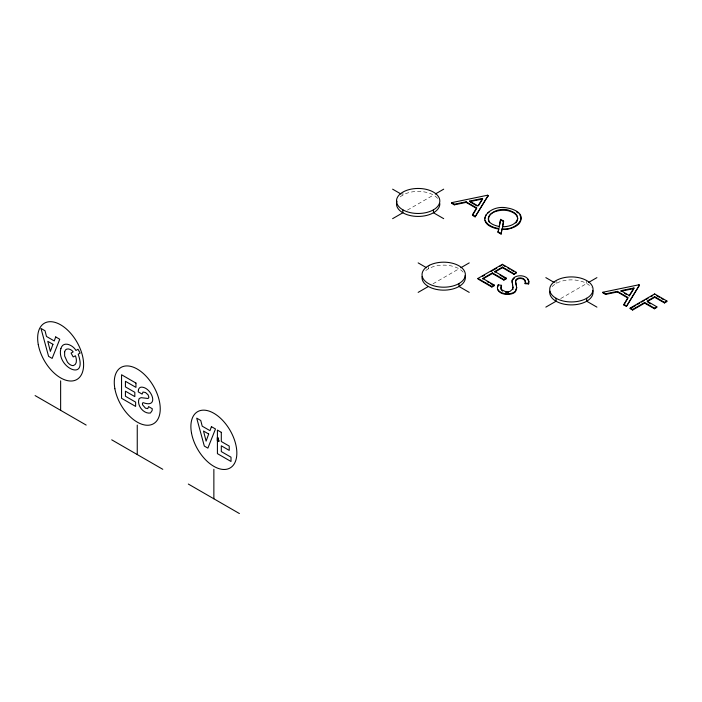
<?xml version="1.0" encoding="UTF-8"?>
<svg xmlns="http://www.w3.org/2000/svg" width="702" height="702" viewBox="0 0 702 702"><rect width="100%" height="100%" fill="white"/><g stroke="black" fill="none" stroke-linecap="round" stroke-linejoin="round"><path stroke-width="0.53" stroke-dasharray="3.51 2.63" d="M407.476 210.082L433.476 195.068M433.02 283.801L459.02 268.787M560.705 298.543L586.705 283.529L586.705 280.581M556.089 280.598L556.089 283.547M428.404 265.856L428.404 268.805M402.869 192.137L402.869 195.086M400.237 196.885A21.665 12.513 0 0 1 401.904 195.647L403.825 194.533A21.665 12.513 0 0 1 438.048 198.947M425.772 270.603A21.665 12.513 0 0 1 427.439 269.366L429.37 268.252A21.665 12.513 0 0 1 463.583 272.666M552.07 286.697A21.665 12.513 0 0 1 555.124 284.108L557.055 282.994A21.665 12.513 0 0 1 591.268 287.408"/><path stroke-width="1.05" d="M512.074 282.265L512.1 280.124C515.119 272.981 531.089 274.868 528.624 283.941L525.114 283.661L525.114 283.073L528.624 283.354L528.624 283.941M512.829 289.531L513.004 286.969M516.716 287.408L515.487 291.076A8.705 5.019 0 0 1 510.951 293.454C506.256 294.349 500.114 293.699 497.578 289.084M525.114 283.661C527.29 278.229 518.813 275.991 515.952 279.703L515.54 281.344L516.716 287.995L515.487 291.663A8.705 5.019 0 0 1 510.951 294.041C506.256 294.937 500.114 294.287 497.578 289.68L497.42 287.162L498.218 284.863L501.544 285.337L500.877 289.04L502.571 291.19M484.713 218.822L486.021 214.83M501.088 234.099L502.044 228.764C513.531 231.291 531.054 217.129 513.952 209.88A17.796 10.276 0 0 0 507.616 208.055C489.048 203.615 471.858 224.043 498.753 229.098L498.078 232.362L501.088 234.099L502.044 228.764M503.597 221.077L502.448 227.378L503.597 221.077L500.631 219.366L499.166 227.088L500.631 219.366M498.078 232.362L498.753 228.51C493.471 227.676 487.425 225.526 485.056 220.314M497.42 287.75L497.955 286.214M501.544 285.337L500.912 287.021L501.43 289.645L505.458 291.602A5.73 3.308 0 0 0 510.056 291.339L512.829 288.943M512.1 280.721L514.54 277.808M451.544 202.676L487.557 195.226L488.153 195.577L475.105 216.865L472.464 215.347L472.464 214.759L476.667 207.889L466.128 201.807L454.273 204.256L451.544 202.676L451.544 203.264L454.273 204.844L466.128 202.395L476.667 208.476L476.667 207.889M472.464 215.347L476.14 209.336M623.762 304.922L627.957 297.464L617.427 291.383L605.572 293.831L602.842 292.251L602.842 292.848L605.572 294.419L617.427 291.971L627.957 298.052L623.762 304.922L626.403 306.449L639.452 285.152L638.855 284.801L602.842 292.251M478.492 205.668L482.651 198.991L469.612 201.676L469.612 201.088L482.651 198.394L477.965 205.914L469.612 201.088M629.264 295.489L633.95 287.969L620.901 290.663L629.264 295.489L629.264 296.086L633.423 289.399M475.105 216.865L488.153 195.577M626.403 306.449L639.452 285.152M515.751 222.999L517.225 220.972L517.716 218.805L517.181 216.593A14.479 8.363 0 0 0 510.398 211.442C503.106 208.362 484.889 211.179 489.233 222.122M487.671 213.066L489.215 212.004M392.62 218.664L402.834 212.767L402.834 209.81A21.665 12.513 0 0 1 401.904 192.699L403.825 191.585A21.665 12.513 0 0 1 433.476 192.12A21.665 12.513 0 0 1 434.415 209.24L432.485 210.354A21.665 12.513 0 0 1 402.834 209.81M435.337 193.998L443.699 189.171M418.155 292.383L428.369 286.486M460.872 267.716L469.234 262.89M494.787 271.516L506.265 278.141L506.265 278.729L503.869 280.116L492.392 273.49L482.783 279.036L482.783 278.448L494.261 285.073L494.261 285.661L491.865 287.039L477.948 279.01L477.948 278.422L502.404 264.303L516.418 272.394L516.418 272.981L514.022 274.359L502.457 267.681L494.787 272.104L494.787 271.516L502.457 267.093L514.022 273.771L516.418 272.394M482.651 276.29L484.529 275.21M491.119 271.402L496.762 268.146M499.578 266.514L501.465 265.435M482.783 278.448L492.392 272.902L503.869 279.519L506.265 278.141M477.948 278.422L491.865 286.451L494.261 285.073M545.84 307.125L556.063 301.228L556.063 298.28A21.665 12.513 0 0 1 555.124 281.16L557.055 280.045A21.665 12.513 0 0 1 586.705 280.581A21.665 12.513 0 0 1 587.635 297.701L585.714 298.815A21.665 12.513 0 0 1 556.063 298.28M588.557 282.458L596.919 277.632M666.9 301L664.504 302.378L654.694 296.718L647.033 301.14L656.844 306.809L656.844 307.397L654.448 308.775L644.638 303.115L632.634 310.047L630.194 308.634L630.194 308.046L654.65 293.927L666.9 301L666.9 301.588L664.504 302.974L654.694 297.306L647.885 301.237M630.194 308.634L635.837 305.379M637.714 304.291L639.601 303.203M641.479 302.114L644.296 300.491M646.182 299.403L648.06 298.315M650.886 296.683L652.763 295.603M630.194 308.046L632.634 309.459L644.638 302.527L654.448 308.187L656.844 306.809M620.901 291.251L633.95 288.566L633.95 287.969M502.448 226.79C508.266 226.746 516.532 224.921 517.716 218.217L517.181 216.005A14.479 8.363 0 0 0 510.398 210.854C496.34 204.238 475.193 221.446 499.166 226.5M502.044 229.361C509.836 230.238 525.28 224.938 519.857 214.83M488.153 196.165L487.557 195.226M656.528 295.603L659.362 297.236M661.249 298.324L663.127 299.412M647.92 302.246L650.596 303.79M470.533 202.211L477.044 205.967M501.377 220.384L503.597 221.665M624.622 293.401L626.474 294.471M472.464 214.759L475.105 216.277M498.078 231.774L501.088 233.512M623.762 304.335L626.403 305.853M392.62 189.171L401 194.015M443.699 218.664L433.45 212.75L433.45 209.793M545.84 277.632L554.229 282.476M596.919 307.125L586.67 301.211L586.67 298.262M503.343 265.426L505.212 266.506M508.011 268.129L509.88 269.208M511.749 270.279L513.618 271.358M500.087 275.166L506.265 278.729M487.197 281.581L488.961 282.608M490.724 283.626L494.261 285.661M418.155 262.89L426.544 267.734M469.234 292.383L458.985 286.469L458.985 283.511M217.287 437.618L218.436 438.285L218.436 441.382M217.287 438.066L218.436 438.724M217.287 438.504L218.436 439.171M217.287 438.943L218.436 439.61M217.287 439.391L218.813 440.277L218.813 441.602L217.287 440.716M217.287 439.829L218.813 440.716M217.287 440.277L218.813 441.154M35.1 395.586L86.171 425.07M111.715 439.821L162.785 469.305M188.32 484.047L239.4 513.539M516.575 211.951L518.155 213.048M527.676 279.01L528.922 281.879M516.251 285.17L515.54 281.932L515.952 280.291C518.287 277.387 524.85 277.931 525.35 282.046M512.074 281.669L512.565 284.845M512.565 284.257L513.004 287.557M664.504 302.378L664.504 302.974M654.65 293.927L654.65 294.515M654.694 296.718L654.694 297.306M654.448 308.187L654.448 308.775M644.638 302.527L644.638 303.115M638.855 284.801L638.855 285.398M632.634 309.459L632.634 310.047M617.427 291.383L617.427 291.971M605.572 293.831L605.572 294.419M514.022 273.771L514.022 274.359M503.869 279.519L503.869 280.116M502.404 264.303L502.404 264.891M502.457 267.093L502.457 267.681M498.753 228.51L498.753 229.098M498.218 284.863L498.218 285.451M492.392 272.902L492.392 273.49M491.865 286.451L491.865 287.039M466.128 201.807L466.128 202.395M454.273 204.256L454.273 204.844M218.05 438.066L218.05 441.154M217.664 437.837L217.664 440.935M213.864 469.305L213.864 498.789M137.25 425.07L137.25 454.563M60.635 380.844L60.635 410.328M439.821 203.527A21.665 12.513 0 0 1 434.415 212.188L432.485 213.303A21.665 12.513 0 0 1 407.125 214.689A21.665 12.513 0 0 1 397.007 201.184M508.643 292.251A5.73 3.308 0 0 1 505.458 292.19M465.101 275.675A21.665 12.513 0 0 1 459.95 285.907L458.029 287.021A21.665 12.513 0 0 1 433.862 288.785A21.665 12.513 0 0 1 422.121 276.456M592.786 290.426A21.665 12.513 0 0 1 587.635 300.649L585.714 301.763A21.665 12.513 0 0 1 561.547 303.527A21.665 12.513 0 0 1 549.806 291.198M64.645 351.746L64.645 355.984L67.427 362.127A8.003 4.624 60 0 0 73.412 365.584C77.448 364.329 76.641 358.933 75.439 355.8L73.175 356.923L71.069 353.08L73.175 351.869C71.253 348.947 65.628 347.095 64.645 351.746M138.443 389.856L138.215 391.848L142.102 394.094L143.006 392.058L145.498 392.506L148.069 394.822L148.903 397.271L148.122 398.499L141.111 397.665L139.163 398.569C136.363 405.028 143.541 414.224 150.421 413.013L152.08 410.67L152.299 408.748L148.578 406.598L147.771 408.599L145.498 408.195L142.629 404.887A2.352 1.36 60 0 1 143.199 402.658C159.723 408.766 151.781 387.337 141.593 387.135A8.512 4.914 60 0 0 138.443 389.856M60.907 348.482C55.923 367.049 88.294 382.959 78.194 354.203L80.133 353.08L78.027 349.254L75.93 350.482C73.148 345.165 63.25 340.409 60.907 348.482M55.704 336.925L54.247 340.944L46.481 336.46L45.025 330.765L40.979 328.431L48.587 356.353L52.141 358.415L59.749 339.268L55.704 336.925M52.948 344.296L50.36 351.404L47.771 341.312L52.948 344.296M208.687 434.02L206.098 441.119L203.51 431.028L208.687 434.02M211.434 426.649L209.977 430.659L202.211 426.175L200.754 420.48L196.709 418.146L204.317 446.077L207.88 448.13L215.479 428.983L211.434 426.649M429.37 265.303L427.439 266.418A21.665 12.513 0 0 0 428.369 283.529A21.665 12.513 0 0 0 458.029 284.073L459.95 282.959A21.665 12.513 0 0 0 459.02 265.839A21.665 12.513 0 0 0 429.37 265.303M135.951 383.073L121.551 374.754L121.551 398.288L135.626 406.414L135.626 402.114L125.43 396.235L125.43 391.19L134.819 396.604L134.819 392.304L125.43 386.89L125.43 381.3L135.951 387.372L135.951 383.073M221.305 432.344L217.418 430.098L217.418 453.641L231.011 461.486L231.011 457.186L221.305 451.579L221.305 445.805L229.229 450.386L229.229 446.086L221.305 441.505L221.305 432.344M38.259 344.498A32.503 18.77 60 0 0 76.369 379.782A32.503 18.77 60 0 0 67.278 329.782A32.503 18.77 60 0 0 38.259 344.498M114.874 388.724A32.503 18.77 60 0 0 152.983 424.017A32.503 18.77 60 0 0 143.892 374.008A32.503 18.77 60 0 0 114.874 388.724M191.488 432.958A32.503 18.77 60 0 0 229.598 468.243A32.503 18.77 60 0 0 220.507 418.243A32.503 18.77 60 0 0 191.488 432.958"/></g></svg>
